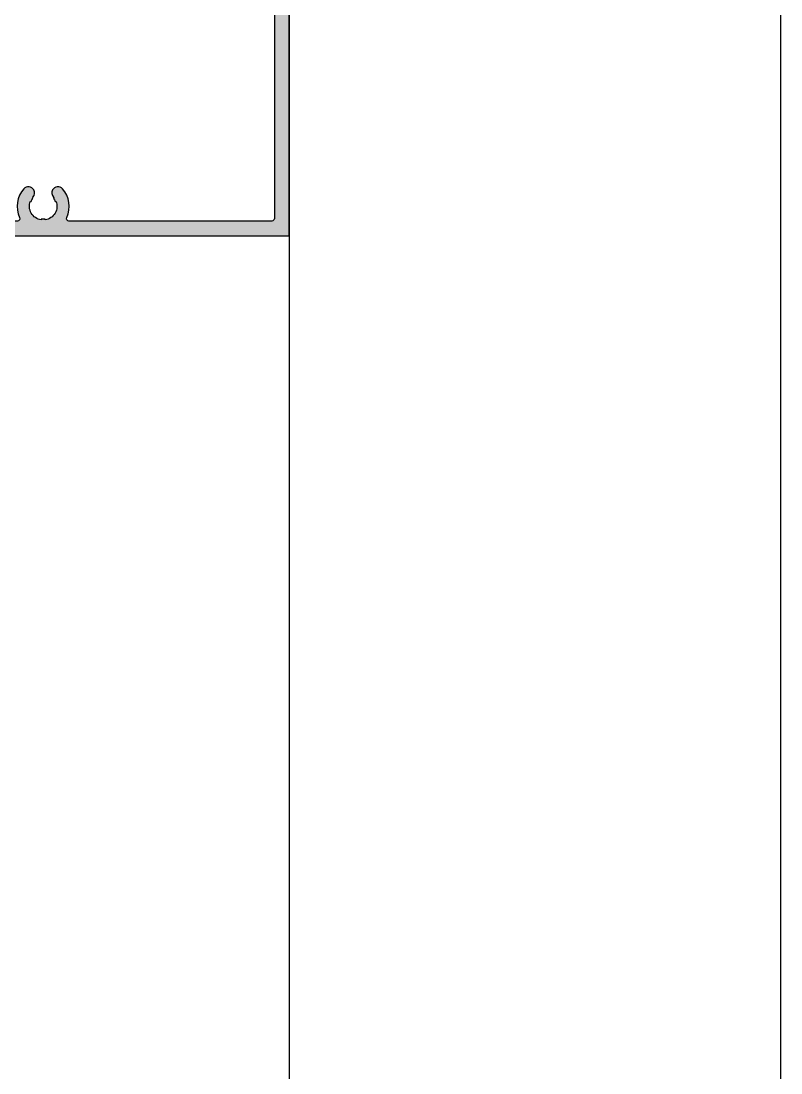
# Model space of a CAD drawing. Header units: millimetres. Extents: x 434053 to 1059003, y -2417481 to 936527.
# Drawn here: x 563309.2 to 563463.7, y -2238155.8 to -2237942 of the extents above; entities that cross this region are included whole.
import ezdxf

# ---------------------------------------------------------------- set-up
doc = ezdxf.new("R2010")
doc.units = ezdxf.units.MM
doc.header["$LTSCALE"] = 1000
doc.header["$MEASUREMENT"] = 0
doc.linetypes.add('DOTE', pattern=[2.4200000000000004, 2, -0.2, 0.02, -0.2])
doc.layers.add('A-DETL-0001', color=4, linetype='Continuous', lineweight=15)
for name, color, linetype in [('DOTE', 16, 'DOTE'), ('EXTRUSION-V', 141, 'Continuous'), ('EXTRUSION1', 4, 'Continuous'), ('型材断面填充', 254, 'Continuous')]:
    doc.layers.add(name, color=color, linetype=linetype)

# ---------------------------------------------------------------- blocks, each defined once
blk = doc.blocks.new('20221206.181636')
at = {"layer": '型材断面填充', "linetype": 'ByBlock'}
h = blk.add_hatch(color=256, dxfattribs=at)
edge = h.paths.add_edge_path()
edge.add_line((200.0000184336095, 100), (55.22454548010137, 99.99999999973625))
edge.add_line((55.22454548010137, 99.99999999973625), (45.5000234983163, 100.0001357496076))
edge.add_line((45.5000234983163, 100.0001357496076), (45.49999841416138, 98.00014829177962))
edge.add_arc((46.49999841407113, 98.00013574964692), 0.9999999999883994, 179.9992813887297, 270.0000000035036)
edge.add_line((46.49999841413228, 97.00013574965851), (46.70002349838614, 97.00013574967306))
edge.add_arc((46.70002349837159, 97.30013574967597), 0.3000000000029104, 270.0000000027792, 359.9999999986104)
edge.add_line((47.0000234983745, 97.3001357496687), (47.0000234983745, 98.00013574967306))
edge.add_arc((47.50002349837087, 98.00013574966943), 0.499999999996362, 89.99999999958311, 179.9999999995831, ccw=False)
edge.add_line((47.5000234983745, 98.50013574966579), (48.61724127980415, 98.50013574966579))
edge.add_arc((48.61724127980613, 98.00013574966358), 0.5000000000022027, 60.25511870369053, 90.00000000022709, ccw=False)
edge.add_line((48.86531074898085, 98.43425732073047), (50.2480929675512, 97.64409605298897))
edge.add_arc((50.00002349837145, 97.209974481924), 0.5000000000030458, -3.8272673918982036e-10, 60.25511870308168, ccw=False)
edge.add_line((50.5000234983745, 97.20997448192065), (50.5000234983745, 92.79029701743639))
edge.add_arc((50.00002349837331, 92.79029701744108), 0.5000000000011937, 299.74488129679435, 359.9999999994626, ccw=False)
edge.add_line((50.2480929675512, 92.35617544637716), (48.86531074898085, 91.56601417860293))
edge.add_arc((48.61724127980943, 92.00013574964359), 0.499999999977803, 269.999999999395, 299.7448812974721, ccw=False)
edge.add_line((48.61724127980415, 91.50013574966579), (47.5000234983745, 91.50013574968034))
edge.add_arc((47.50002349837815, 92.00013574968399), 0.5000000000036522, 180.0000000027113, 269.9999999995823, ccw=False)
edge.add_line((47.0000234983745, 92.00013574966033), (47.0000234983454, 92.7001357497229))
edge.add_arc((46.70002349837354, 92.70013574971576), 0.2999999999718597, 1.365178884203702e-09, 90.00000000315104)
edge.add_line((46.70002349835704, 93.00013574968762), (46.49999841401586, 93.00013574967306))
edge.add_arc((46.49999841408479, 92.00013574966208), 1.000000000010985, 90.00000000394898, 179.9999576793159)
edge.add_line((45.49999841407407, 92.00013648829736), (45.49997551640263, 61.00000624821041))
edge.add_line((45.49997551640263, 61.00000624821041), (0.4999999305873644, 60.9999999999709))
edge.add_arc((0.5000000000163642, 60.49999999998364), 0.4999999999872577, 90.00000795597734, 180.0000000002101)
edge.add_line((2.91038304567337e-11, 60.49999999998181), (0, 53.99999999997272))
edge.add_arc((0.4999999999997899, 53.99999999997068), 0.4999999999997899, 179.9999999997671, 270.000000000024)
edge.add_line((0.5, 53.4999999999709), (4.5, 53.4999999999709))
edge.add_arc((4.5, 53.9999999999709), 0.5, 270, 360)
edge.add_line((5, 53.9999999999709), (5, 54.9999999999709))
edge.add_arc((4.5, 54.9999999999709), 0.5, 0, 90)
edge.add_line((4.5, 55.4999999999709), (2.5, 55.4999999999709))
edge.add_arc((2.5, 55.9999999999709), 0.5, 180, 270, ccw=False)
edge.add_line((2, 55.9999999999709), (2, 57.4999999999709))
edge.add_arc((2.5, 57.4999999999709), 0.5, 90, 180, ccw=False)
edge.add_line((2.5, 57.9999999999709), (22, 57.9999999999709))
edge.add_arc((22, 57.4999999999709), 0.5, 0, 90, ccw=False)
edge.add_line((22.5, 57.4999999999709), (22.5, 52.9999999999709))
edge.add_arc((23, 52.9999999999709), 0.5, 180, 270)
edge.add_line((23, 52.4999999999709), (27, 52.4999999999709))
edge.add_arc((27, 52.9999999999709), 0.5, 270, 360)
edge.add_line((27.5, 52.9999999999709), (27.5, 53.9999999999709))
edge.add_arc((27, 53.9999999999709), 0.5, 0, 90)
edge.add_line((27, 54.4999999999709), (25, 54.4999999999709))
edge.add_arc((25, 54.9999999999709), 0.5, 180, 270, ccw=False)
edge.add_line((24.5, 54.9999999999709), (24.5, 57.49999999996362))
edge.add_arc((25.00000000000902, 57.4999999999619), 0.5000000000090168, 90.00001743002179, 179.999999999803, ccw=False)
edge.add_line((24.99999984790338, 57.9999999999709), (44.99999984784517, 58.0000060842649))
edge.add_arc((44.99999999994964, 57.50000608427275), 0.4999999999921645, 8.959345507264516e-06, 90.00001742988752, ccw=False)
edge.add_line((45.49999999994179, 57.50000616245779), (45.50000324792927, 36.72961575041154))
edge.add_arc((45.7000032479167, 36.72961578168416), 0.1999999999874358, 180.0000089589457, 299.1177374151808)
edge.add_line((45.79732441916713, 36.55489145704269), (48.20268181120628, 37.89467170318312))
edge.add_arc((48.30000298245677, 37.71994737854173), 0.1999999999874022, -4.153430478481823e-05, 119.1177374152112, ccw=False)
edge.add_line((48.50000298244413, 37.71994723355965), (48.49999903907883, 32.28005852942806))
edge.add_arc((48.29999903907417, 32.28005867440795), 0.2000000000047094, 240.8822625836803, 359.9999584663201, ccw=False)
edge.add_line((48.20267786781187, 32.10533434975332), (45.79730250569992, 33.4451246052231))
edge.add_arc((45.69998133443774, 33.27040028056825), 0.2000000000048336, 60.88226258374203, 180.0000423204423)
edge.add_line((45.49998133443296, 33.27040013284204), (45.49999999994179, 7.999999261310222))
edge.add_arc((46.49999999995243, 7.999999999945424), 1.000000000010909, 180.0000423206797, 269.9999999960555)
edge.add_line((46.49999999988358, 6.999999999934516), (46.70002508422476, 6.999999999919964))
edge.add_arc((46.70002508424126, 7.299999999891822), 0.2999999999718579, 269.9999999968489, 359.9999999986351)
edge.add_line((47.00002508421312, 7.299999999884676), (47.00002508424222, 7.999999999947249))
edge.add_arc((47.50002508424587, 7.999999999923594), 0.5000000000036451, 90.00000000041769, 179.9999999972893, ccw=False)
edge.add_line((47.50002508424222, 8.49999999992724), (48.61724286567187, 8.499999999941792))
edge.add_arc((48.61724286567716, 7.999999999964005), 0.4999999999777875, 60.25511870252768, 90.00000000060578, ccw=False)
edge.add_line((48.86531233484857, 8.434121571004653), (50.24809455341892, 7.643960303230415))
edge.add_arc((50.00002508424103, 7.209838732166508), 0.5000000000011957, 5.367724043026101e-10, 60.25511870320531, ccw=False)
edge.add_line((50.50002508424222, 7.209838732171193), (50.50002508424222, 2.790161267686926))
edge.add_arc((50.00002508423917, 2.790161267683594), 0.5000000000030553, -60.25511870308139, 3.8181724448804744e-10, ccw=False)
edge.add_line((50.24809455341892, 2.356039696618609), (48.86531233484857, 1.565878428877113))
edge.add_arc((48.61724286567386, 1.999999999943986), 0.5000000000021918, 269.999999999772, 299.74488129630936, ccw=False)
edge.add_line((48.61724286567187, 1.499999999941792), (47.50002508424222, 1.499999999941792))
edge.add_arc((47.50002508423859, 1.999999999938156), 0.4999999999963636, 180.0000000004171, 270.0000000004169, ccw=False)
edge.add_line((47.00002508424222, 1.999999999934516), (47.00002508424222, 2.699999999938882))
edge.add_arc((46.70002508423931, 2.699999999931607), 0.3000000000029104, 1.389351099641292e-09, 89.9999999972208)
edge.add_line((46.70002508425387, 2.999999999934516), (46.5, 2.999999999949068))
edge.add_arc((46.49999999993885, 1.999999999960669), 0.9999999999883991, 89.9999999964964, 180.0007186112706)
edge.add_line((45.5000000000291, 1.999987457827956), (45.50002508418402, 0))
edge.add_line((45.50002508418402, 0), (200.0000184336095, 0))
edge.add_line((200.0000184336095, 0), (200.0000184336095, 100))
edge = h.paths.add_edge_path(flags=16)
edge.add_line((48.49999999982538, 87.90201185841397), (53.24809296740568, 90.61520783986998))
edge.add_arc((53.00002349822884, 91.04932941093327), 0.5000000000001357, 299.7448812967253, 359.9999999999512)
edge.add_line((53.50002349822898, 91.04932941093284), (53.50002349822898, 96.50013574954573))
edge.add_arc((54.00002349822911, 96.5001357495456), 0.5000000000001279, 90.00000000001472, 179.9999999999853, ccw=False)
edge.add_line((54.00002349822898, 97.00013574954573), (61.30376092594815, 97.00013574954937))
edge.add_line((61.30376092594815, 97.00013574954937), (66.76647223881446, 97.00000000006185))
edge.add_arc((66.76647223885266, 96.50000000066514), 0.4999999993967066, -25.533228976475527, 90.00000000437728, ccw=False)
edge.add_arc((72.00001788013991, 93.99999999800305), 5.299999999978058, 154.4667710238551, 222.0225913317325)
edge.add_arc((68.99135009696991, 91.28883453454222), 1.250000000009194, 222.0225913317416, 330.0000000004147)
edge.add_arc((68.99135009699722, 91.28883453455977), 1.249999999994311, 329.999999999092, 402.0225913387438)
edge.add_arc((72.0000178799231, 93.99999999850806), 2.800000000119524, 218.5196242639664, 222.0225913393523, ccw=False)
edge.add_line((69.80931217467878, 92.25620857930699), (69.92667140890262, 92.3496259767453))
edge.add_arc((72.00001788009503, 93.99999999809309), 2.649999999989751, 201.4803757469477, 218.519624255144, ccw=False)
edge.add_line((69.53407881630119, 93.02961629377751), (69.39449735987, 92.97468891428798))
edge.add_arc((72.00001788012732, 93.99999999805928), 2.79999999999754, 98.5196242543247, 201.4803757461361, ccw=False)
edge.add_line((71.58520306530409, 96.76910250056608), (71.60742528754054, 96.62075772363823))
edge.add_arc((72.00001788012742, 93.99999999811077), 2.649999999936981, 81.48037574577768, 98.51962425422232, ccw=False)
edge.add_line((72.3926104727143, 96.62075772363823), (72.41483269495075, 96.76910250055153))
edge.add_arc((72.00001788016417, 93.99999999805377), 2.799999999983175, -21.48037574581059, 81.4803757463896, ccw=False)
edge.add_line((74.60553840041393, 92.97468891430253), (74.46595694395364, 93.02961629378115))
edge.add_arc((72.00001788016172, 93.99999999808678), 2.649999999984321, 321.48037574493685, 338.51962425323717, ccw=False)
edge.add_line((74.07336435135221, 92.3496259767453), (74.19072358557605, 92.25620857930699))
edge.add_arc((72.0000178801691, 93.99999999741938), 2.799999999568754, 317.9774086745673, 321.4803757555358, ccw=False)
edge.add_arc((75.00868566327472, 91.28883453450905), 1.249999999983775, 137.9774086709351, 209.9999999985025)
edge.add_arc((75.00868566327794, 91.28883453457274), 1.250000000018409, 210.0000000009569, 317.9774086802239)
edge.add_arc((72.00001787999834, 93.99999999699082), 5.299999999370669, 317.9774086802571, 385.5332289806431)
edge.add_arc((77.23356352108868, 96.50000000005743), 0.5000000000007839, 89.99999999971988, 205.5332289803474, ccw=False)
edge.add_line((77.23356352109113, 97.00000000005821), (144.7664727932715, 97.00000000006912))
edge.add_arc((144.7664727932686, 96.50000000067878), 0.4999999993903401, -25.533228994957483, 89.99999999966133, ccw=False)
edge.add_arc((150.0000184337556, 93.9999999963316), 5.299999999988656, 154.4667710054321, 222.0225913318175)
edge.add_arc((146.9913506505829, 91.28883453285852), 1.250000000009587, 222.0225913317674, 330.0000000003895)
edge.add_arc((146.9913506506106, 91.28883453287543), 1.249999999994037, 329.9999999990825, 402.0225913387528)
edge.add_arc((150.0000184335258, 93.99999999681488), 2.800000000105918, 218.519624263958, 222.0225913393609, ccw=False)
edge.add_line((147.8093127282918, 92.2562085776226), (147.9266719625157, 92.34962597506092))
edge.add_arc((150.0000184337081, 93.9999999964087), 2.649999999989761, 201.4803757469476, 218.5196242551439, ccw=False)
edge.add_line((147.5340793699143, 93.02961629209312), (147.3944979134831, 92.9746889126036))
edge.add_arc((150.0000184337404, 93.9999999963749), 2.799999999997527, 98.51962425432441, 201.4803757461362, ccw=False)
edge.add_line((149.5852036189171, 96.7691024988817), (149.6074258411536, 96.62075772195385))
edge.add_arc((150.000018433755, 93.99999999632924), 2.65000000003521, 81.48037574577779, 98.51962425422221, ccw=False)
edge.add_line((150.3926110263565, 96.62075772195385), (150.4148332485638, 96.76910249886714))
edge.add_arc((150.0000184337772, 93.99999999636938), 2.799999999983175, -21.48037574581059, 81.4803757463896, ccw=False)
edge.add_line((152.605538954027, 92.97468891261815), (152.4659574975667, 93.02961629209676))
edge.add_arc((150.0000184337716, 93.99999999640421), 2.649999999987922, 321.48037574494856, 338.5196242532256, ccw=False)
edge.add_line((152.0733649049653, 92.34962597506092), (152.1907241392182, 92.2562085776226))
edge.add_arc((150.0000184337784, 93.99999999650024), 2.800000000071049, 317.97740866505546, 321.48037574370323, ccw=False)
edge.add_arc((153.0086862168817, 91.28883453283623), 1.249999999984306, 137.977408666508, 209.9999999991005)
edge.add_arc((153.0086862168799, 91.28883453287473), 1.250000000001984, 210.0000000006703, 317.9774086798258)
edge.add_arc((150.0000184336058, 93.9999999953268), 5.29999999937296, 317.9774086798507, 385.5332289988019)
edge.add_arc((155.2335640739135, 96.50000000005383), 0.5000000000080136, 89.99999999943981, 205.5332289982062, ccw=False)
edge.add_line((155.2335640739184, 97.00000000006185), (196.500018433464, 97.00000000006185))
edge.add_arc((196.500018433464, 96.50000000006185), 0.5, 0, 90, ccw=False)
edge.add_line((197.000018433464, 96.50000000006185), (197.000018433464, 3.500000000061846))
edge.add_arc((196.500018433464, 3.500000000061846), 0.5, -90, 0, ccw=False)
edge.add_line((196.500018433464, 3.000000000061846), (155.2335640739184, 3.000000000061846))
edge.add_arc((155.2335640739125, 3.500000000069789), 0.500000000007943, 154.4667710015492, 270.00000000067416, ccw=False)
edge.add_arc((150.0000184336194, 6.000000004829181), 5.299999999373809, 334.4667710008374, 402.0225913199094)
edge.add_arc((153.0086862169058, 8.711165467269279), 1.250000000001769, 42.02259131994037, 149.9999999990511)
edge.add_arc((153.0086862169071, 8.711165467298216), 1.249999999988465, 150.000000000231, 222.0225913319638)
edge.add_arc((150.0000184337169, 6.000000003701236), 2.80000000008659, 38.51962425467542, 42.02259133341738, ccw=False)
edge.add_line((152.1907241392182, 7.743791422526556), (152.0733649049944, 7.65037402508824))
edge.add_arc((150.0000184337876, 6.000000003742536), 2.649999999999717, 21.480375746645507, 38.519624254915016, ccw=False)
edge.add_line((152.4659574975958, 6.970383708048757), (152.605538954027, 7.025311087531009))
edge.add_arc((150.0000184337836, 6.000000003770254), 2.799999999980733, -81.48037574591172, 21.480375746039613, ccw=False)
edge.add_line((150.4148332485929, 3.230897501278378), (150.3926110263565, 3.379242278191668))
edge.add_arc((150.000018433755, 6.000000003809008), 2.650000000028016, 261.4803757457545, 278.5196242542455, ccw=False)
edge.add_line((149.6074258411536, 3.379242278191668), (149.5852036189463, 3.230897501263826))
edge.add_arc((150.0000184337545, 6.000000003780002), 2.800000000004601, 158.519624254287, 261.48037574600653, ccw=False)
edge.add_line((147.3944979134831, 7.025311087534647), (147.5340793699434, 6.970383708052395))
edge.add_arc((150.0000184337653, 6.000000003720581), 2.650000000021863, 141.48037574496, 158.5196242529483, ccw=False)
edge.add_line((147.9266719625448, 7.650374025084602), (147.8093127283209, 7.743791422522918))
edge.add_arc((150.0000184335651, 6.000000003595773), 2.799999999948826, 137.9774086627407, 141.4803757404175, ccw=False)
edge.add_arc((146.9913506506266, 8.711165467282395), 1.249999999999231, 317.9774086658655, 390.0000000001288)
edge.add_arc((146.9913506506079, 8.711165467290904), 1.250000000011223, 29.99999999936114, 137.9774086678673)
edge.add_arc((150.000018433748, 6.000000003817318), 5.299999999966469, 137.977408667857, 205.5332289949847)
edge.add_arc((144.7664727933004, 3.499999999445752), 0.499999999387541, -89.99999999997073, 25.53322899500381, ccw=False)
edge.add_line((144.7664727933006, 3.000000000058208), (77.23356352112023, 3.000000000061846))
edge.add_arc((77.23356352111958, 3.500000000064302), 0.5000000000024563, 154.4667710197261, 270.0000000000749, ccw=False)
edge.add_arc((72.00001788001971, 6.00000000310697), 5.299999999367258, 334.4667710196279, 402.0225913200472)
edge.add_arc((75.00868566327976, 8.711165465537206), 1.250000000021392, 42.02259132005207, 149.9999999989725)
edge.add_arc((75.0086856632718, 8.711165465586246), 1.249999999989987, 150.0000000007368, 222.022591333566)
edge.add_arc((72.00001788014038, 6.000000001701794), 2.800000000233814, 38.519624259660986, 42.02259133787783, ccw=False)
edge.add_line((74.19072358560516, 7.74379142080943), (74.07336435138131, 7.650374023367476))
edge.add_arc((72.00001788018494, 6.000000002022602), 2.649999999991039, 21.48037574678449, 38.51962425504138, ccw=False)
edge.add_line((74.46595694398275, 6.970383706331631), (74.60553840041393, 7.025311085810245))
edge.add_arc((72.00001788018145, 6.000000002045846), 2.799999999971911, -81.48037574611038, 21.480375746190816, ccw=False)
edge.add_line((72.41483269497985, 3.230897499561252), (72.3926104727434, 3.379242276474542))
edge.add_arc((72.00001788014197, 6.000000002090651), 2.650000000026798, 261.4803757457505, 278.5196242542495, ccw=False)
edge.add_line((71.60742528754054, 3.379242276474542), (71.58520306533319, 3.2308974995467))
edge.add_arc((72.00001788014146, 6.000000002062876), 2.800000000004601, 158.519624254287, 261.48037574600653, ccw=False)
edge.add_line((69.39449735987, 7.025311085817521), (69.53407881630119, 6.970383706335269))
edge.add_arc((72.00001788013772, 6.000000001906313), 2.650000000070989, 141.480375743121, 158.5196242511092, ccw=False)
edge.add_line((69.92667140893172, 7.650374023367476), (69.80931217467878, 7.743791420805792))
edge.add_arc((72.00001787994414, 6.000000001430257), 2.800000000244631, 137.9774086584496, 141.4803757335085, ccw=False)
edge.add_arc((68.99135009700183, 8.711165465546273), 1.249999999993692, 317.9774086609726, 390.0000000012809)
edge.add_arc((68.99135009698256, 8.711165465577487), 1.249999999994773, 29.99999999960018, 137.9774086678655)
edge.add_arc((72.00001788013991, 6.000000002087313), 5.299999999973884, 137.9774086678477, 205.5332289760504)
edge.add_arc((66.76647223886624, 3.499999999437773), 0.4999999993832083, -89.99999999926388, 25.533228976850125, ccw=False)
edge.add_line((66.76647223887267, 3.00000000005457), (54.00002508409671, 3.000000000061846))
edge.add_arc((54.00002508409685, 3.500000000061988), 0.5000000000001426, 180.0000000000163, 269.99999999998374, ccw=False)
edge.add_line((53.50002508409671, 3.500000000061846), (53.50002508409671, 8.950806338674738))
edge.add_arc((53.00002508409651, 8.950806338674273), 0.5000000000001918, 5.33315408987598e-11, 60.25511870327199)
edge.add_line((53.2480945532734, 9.384927909737598), (48.75193053064868, 11.95416449408367))
edge.add_arc((48.99999999981147, 12.38828606513881), 0.4999999999860932, 180.0000000009913, 240.2551187042092, ccw=False)
edge.add_line((48.49999999982538, 12.38828606513016), (48.49999999982538, 28.58005838450481))
edge.add_line((48.49999999982538, 28.58005838450481), (51.49999889396713, 30.58005556228454))
edge.add_line((51.49999889396713, 30.58005556228454), (51.500003127323, 39.41994737859932))
edge.add_line((51.500003127323, 39.41994737859932), (48.49999999982538, 41.41994737859932))
edge.add_line((48.49999999982538, 41.41994737859932), (48.49999999982538, 87.90201185841397))
for points in [[(200.0000184336095, 100), (55.22454548010137, 99.99999999973625), (45.5000234983163, 100.0001357496076), (45.49999841416138, 98.00014829177962, 0.4142172359013977), (46.49999841413228, 97.00013574965851), (46.70002349838614, 97.00013574967306, 0.414213562351787), (47.0000234983745, 97.3001357496687), (47.0000234983745, 98.00013574967306, -0.4142135623730951), (47.5000234983745, 98.50013574966579), (48.61724127980415, 98.50013574966579, -0.1305202039139539), (48.86531074898085, 98.43425732073047), (50.2480929675512, 97.64409605298897, -0.2691426359098271), (50.5000234983745, 97.20997448192065), (50.5000234983745, 92.79029701743639, -0.2691426359061031), (50.2480929675512, 92.35617544637716), (48.86531074898085, 91.56601417860293, -0.1305202039207916), (48.61724127980415, 91.50013574966579), (47.5000234983745, 91.50013574968034, -0.4142135623571013), (47.0000234983745, 92.00013574966033), (47.0000234983454, 92.7001357497229, 0.4142135623822284), (46.70002349835704, 93.00013574968762), (46.49999841401586, 93.00013574967306, 0.4142133460116582), (45.49999841407407, 92.00013648829736), (45.49997551640263, 61.00000624821041), (0.4999999305873644, 60.9999999999709, 0.4142135217036015), (2.91038304567337e-11, 60.49999999998181), (0, 53.99999999997272, 0.4142135623744067), (0.5, 53.4999999999709), (4.5, 53.4999999999709, 0.4142135623730951), (5, 53.9999999999709), (5, 54.9999999999709, 0.4142135623730951), (4.5, 55.4999999999709), (2.5, 55.4999999999709, -0.4142135623730951), (2, 55.9999999999709), (2, 57.4999999999709, -0.4142135623730951), (2.5, 57.9999999999709), (22, 57.9999999999709, -0.4142135623730951), (22.5, 57.4999999999709), (22.5, 52.9999999999709, 0.4142135623730951), (23, 52.4999999999709), (27, 52.4999999999709, 0.4142135623730951), (27.5, 52.9999999999709), (27.5, 53.9999999999709, 0.4142135623730951), (27, 54.4999999999709), (25, 54.4999999999709, -0.4142135623730951), (24.5, 54.9999999999709), (24.5, 57.49999999996362, -0.4142134732706742), (24.99999984790338, 57.9999999999709), (44.99999984784517, 58.0000060842649, -0.4142136056740919), (45.49999999994179, 57.50000616245779), (45.50000324792927, 36.72961575041154, 0.5722287790754478), (45.79732441916713, 36.55489145704269), (48.20268181120628, 37.89467170318312, -0.5722290715363418), (48.50000298244413, 37.71994723355965), (48.49999903907883, 32.28005852942806, -0.5722285904067478), (48.20267786781187, 32.10533434975332), (45.79730250569992, 33.4451246052231, 0.5722290760957687), (45.49998133443296, 33.27040013284204), (45.49999999994179, 7.999999261310222, 0.4142133460117061), (46.49999999988358, 6.999999999934516), (46.70002508422476, 6.999999999919964, 0.4142135623822284), (47.00002508421312, 7.299999999884676), (47.00002508424222, 7.999999999947249, -0.4142135623571013), (47.50002508424222, 8.49999999992724), (48.61724286567187, 8.499999999941792, -0.1305202039207947), (48.86531233484857, 8.434121571004653), (50.24809455341892, 7.643960303230415, -0.2691426359061027), (50.50002508424222, 7.209838732171193), (50.50002508424222, 2.790161267686926, -0.269142635909823), (50.24809455341892, 2.356039696618609), (48.86531233484857, 1.565878428877113, -0.1305202039139574), (48.61724286567187, 1.499999999941792), (47.50002508424222, 1.499999999941792, -0.4142135623730931), (47.00002508424222, 1.999999999934516), (47.00002508424222, 2.699999999938882, 0.414213562351787), (46.70002508425387, 2.999999999934516), (46.5, 2.999999999949068, 0.4142172359013979), (45.5000000000291, 1.999987457827956), (45.50002508418402, 0), (200.0000184336095, 0)], [(48.49999999982538, 87.90201185841397), (53.24809296740568, 90.61520783986998, 0.2691426359087111), (53.50002349822898, 91.04932941093284), (53.50002349822898, 96.50013574954573, -0.4142135623729494), (54.00002349822898, 97.00013574954573), (61.30376092594815, 97.00013574954937), (66.76647223881446, 97.00000000006185, -0.5516495923029092), (67.21763996605296, 96.28448275929077, 0.3036126776923854), (68.06274892931106, 90.45205507049832, 0.5094012912330542), (70.07388185171294, 90.66383453454546, 0.325028679700406), (69.91995126454276, 92.1256139987072, -0.01528576762717624), (69.80931217467878, 92.25620857930699), (69.92667140890262, 92.3496259767453, -0.07448503859026179), (69.53407881630119, 93.02961629377751), (69.39449735987, 92.97468891428798, -0.482131661328402), (71.58520306530409, 96.76910250056608), (71.60742528754054, 96.62075772363823, -0.07448503859135061), (72.3926104727143, 96.62075772363823), (72.41483269495075, 96.76910250055153, -0.4821316613304922), (74.60553840041393, 92.97468891430253), (74.46595694395364, 93.02961629378115, -0.07448503859071826), (74.07336435135221, 92.3496259767453), (74.19072358557605, 92.25620857930699, -0.0152857676515406), (74.08008449559566, 92.12561399849255, 0.3250286796421087), (73.92615390854189, 90.66383453454546, 0.5094012912912685), (75.9372868311184, 90.4520550707166, 0.3036126776566853), (76.78239579335786, 96.28448275839219, -0.5516495923016252), (77.23356352109113, 97.00000000005821), (144.7664727932715, 97.00000000006912, -0.5516495923812552), (145.2176405203936, 96.28448275916162, 0.3036126777805866), (146.0627494829241, 90.45205506881393, 0.5094012912327733), (148.073882405326, 90.66383453286107, 0.3250286797004967), (147.9199518181558, 92.12561399702281, -0.01528576762725059), (147.8093127282918, 92.2562085776226), (147.9266719625157, 92.34962597506092, -0.07448503859026179), (147.5340793699143, 93.02961629209312), (147.3944979134831, 92.9746889126036, -0.482131661328402), (149.5852036189171, 96.7691024988817), (149.6074258411536, 96.62075772195385, -0.07448503859135053), (150.3926110263565, 96.62075772195385), (150.4148332485638, 96.76910249886714, -0.4821316613304922), (152.605538954027, 92.97468891261815), (152.4659574975667, 93.02961629209676, -0.07448503859061623), (152.0733649049653, 92.34962597506092), (152.1907241392182, 92.2562085776226, -0.01528576764141203), (152.0800850492669, 92.12561399689184, 0.325028679666351), (151.926154462155, 90.66383453286107, 0.5094012912906586), (153.9372873847024, 90.45205506902312, 0.3036126777451595), (154.7823963462433, 96.28448275824485, -0.5516495924048618), (155.2335640739184, 97.00000000006185), (196.500018433464, 97.00000000006185, -0.4142135623730951), (197.000018433464, 96.50000000006185), (197.000018433464, 3.500000000061846, -0.4142135623730951), (196.500018433464, 3.000000000061846), (155.2335640739184, 3.000000000061846, -0.5516495924068842), (154.7823963462433, 3.715517241880661, 0.3036126777457346), (153.9372873847315, 9.547944931116945, 0.509401291290412), (151.9261544621841, 9.336165467288083, 0.3250286796622038), (152.0800850492669, 7.87438600326459, -0.01528576764182316), (152.1907241392182, 7.743791422526556), (152.0733649049944, 7.65037402508824, -0.07448503859058299), (152.4659574975958, 6.970383708048757), (152.605538954027, 7.025311087531009, -0.4821316613291534), (150.4148332485929, 3.230897501278378), (150.3926110263565, 3.379242278191668, -0.0744850385915551), (149.6074258411536, 3.379242278191668), (149.5852036189463, 3.230897501263826, -0.4821316613279062), (147.3944979134831, 7.025311087534647), (147.5340793699434, 6.970383708052395, -0.0744850385893488), (147.9266719625448, 7.650374025084602), (147.8093127283209, 7.743791422522918, -0.01528576763717456), (147.9199518182431, 7.874386003206382, 0.3250286796744118), (148.0738824053551, 9.336165467284445, 0.5094012912321345), (146.0627494829532, 9.5479449313425, 0.3036126777841239), (145.2176405204227, 3.715517240962072, -0.5516495923832715), (144.7664727933006, 3.000000000058208), (77.23356352112023, 3.000000000061846, -0.551649592300044), (76.78239579338697, 3.715517241729685, 0.3036126776568444), (75.9372868311184, 9.547944929399819, 0.5094012912893673), (73.92615390854189, 9.33616546556732, 0.3250286796674943), (74.08008449565386, 7.874386001525636, -0.01528576763953105), (74.19072358560516, 7.74379142080943), (74.07336435138131, 7.650374023367476, -0.07448503859052735), (74.46595694398275, 6.970383706331631), (74.60553840041393, 7.025311085810245, -0.4821316613310349), (72.41483269497985, 3.230897499561252), (72.3926104727434, 3.379242276474542, -0.07448503859158971), (71.60742528754054, 3.379242276474542), (71.58520306533319, 3.2308974995467, -0.4821316613279062), (69.39449735987, 7.025311085817521), (69.53407881630119, 6.970383706335269, -0.07448503858934878), (69.92667140893172, 7.650374023367476), (69.80931217467878, 7.743791420805792, -0.01528576762574897), (69.91995126454276, 7.874386001394669, 0.3250286797035732), (70.07388185171294, 9.33616546556732, 0.5094012912308112), (68.06274892934016, 9.547944929618097, 0.3036126776939362), (67.21763996605296, 3.715517240809277, -0.5516495922759427), (66.76647223887267, 3.00000000005457), (54.00002508409671, 3.000000000061846, -0.4142135623729281), (53.50002508409671, 3.500000000061846), (53.50002508409671, 8.950806338674738, 0.2691426359086769), (53.2480945532734, 9.384927909737598), (48.75193053064868, 11.95416449408367, -0.269142635908676), (48.49999999982538, 12.38828606513016), (48.49999999982538, 28.58005838450481), (51.49999889396713, 30.58005556228454), (51.500003127323, 39.41994737859932), (48.49999999982538, 41.41994737859932)]]:
    blk.add_lwpolyline(points, format="xyb", close=True)
blk = doc.blocks.new('A$C10057B61')
at = {"layer": 'A-DETL-0001'}
for p, q in [((16118.85497630527, 8919.605939346831), (16118.85497630527, 9019.605939346831)), ((15943.85497630527, 8919.605939346831), (16118.85497630527, 8919.605939346831))]:
    blk.add_line(p, q, dxfattribs=at)
at = {"layer": 'EXTRUSION-V'}
blk.add_line((16118.85494125425, 11369.60593986232, -2.577833048462741e-08), (16118.85486837709, 7934.605953449849, -6.746124249023136e-08), dxfattribs=at)
at = {"layer": 'EXTRUSION1'}
blk.add_blockref('20221206.181636', (15918.85487769893, 8919.605869506486), dxfattribs=at)

msp = doc.modelspace()

# ---------------------------------------------------------------- linework, layer by layer
at = {"layer": 'DOTE'}
msp.add_line((563463.7447202946, -2253351.742089622), (563463.7447202946, -2230335.662089621), dxfattribs=at)

# ---------------------------------------------------------------- block references
msp.add_blockref('A$C10057B61', (547244.8847612706, -2246905.268028968))

doc.saveas('drawing.dxf')
